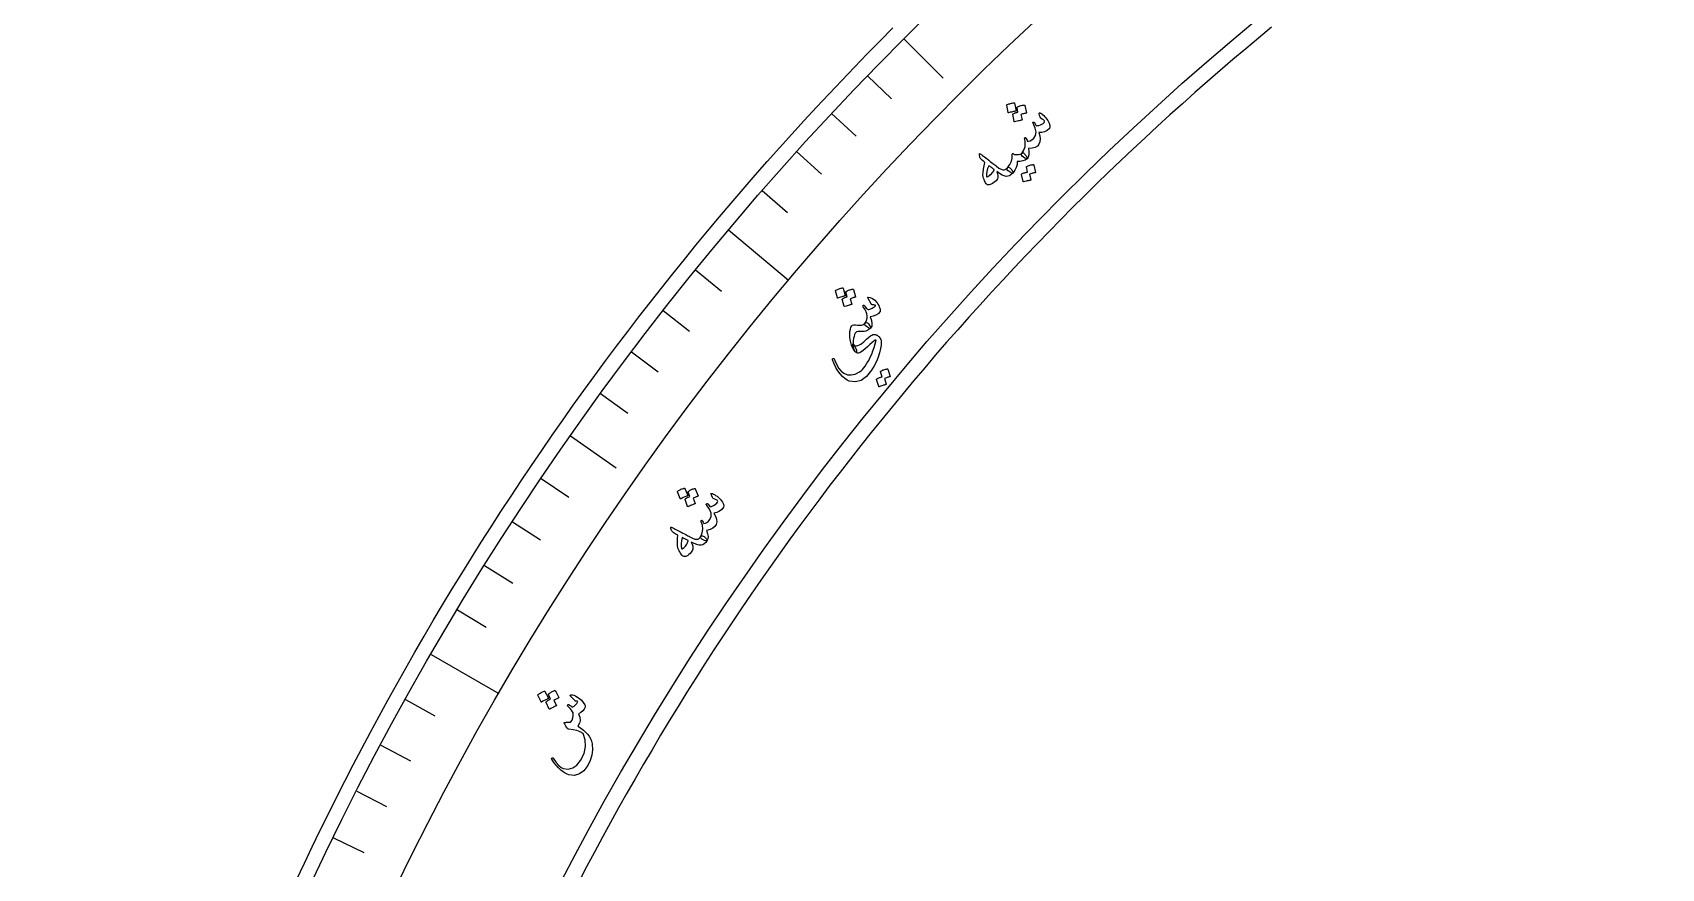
# Model space of a CAD drawing. Header units: millimetres. Extents: x -65 to 65, y -65 to 84.
# Drawn here: x -64.67 to -29.25, y 27.68 to 45.86 of the extents above; entities that cross this region are included whole.
import ezdxf

# ---------------------------------------------------------------- set-up
doc = ezdxf.new("R2010")
doc.units = ezdxf.units.MM
for name, color, linetype in [('CUT_INNER', 6, 'Continuous'), ('CUT_OUTER', 1, 'Continuous'), ('ENGRAVE', 7, 'Continuous'), ('ENGRAVE_FINE', 8, 'Continuous'), ('TEXT', 5, 'Continuous')]:
    doc.layers.add(name, color=color, linetype=linetype)

msp = doc.modelspace()

# ---------------------------------------------------------------- linework, layer by layer
at = {"layer": 'CUT_INNER'}
msp.add_lwpolyline([(-37.7305, 45.9748), (-38.0119, 45.7424), (-38.2919, 45.5083), (-38.5704, 45.2725), (-38.8475, 45.035), (-39.1231, 44.7958), (-39.3972, 44.5549), (-39.6698, 44.3123), (-39.941, 44.0681), (-40.2106, 43.8222), (-40.4787, 43.5746), (-40.7454, 43.3254), (-41.0104, 43.0746), (-41.274, 42.8221), (-41.5359, 42.5681), (-41.7963, 42.3124), (-42.0552, 42.0552), (-42.3124, 41.7963), (-42.5681, 41.5359), (-42.8221, 41.274), (-43.0746, 41.0104), (-43.3254, 40.7454), (-43.5746, 40.4787), (-43.8222, 40.2106), (-44.0681, 39.941), (-44.3123, 39.6698), (-44.5549, 39.3972), (-44.7958, 39.1231), (-45.035, 38.8475), (-45.2725, 38.5704), (-45.5083, 38.2919), (-45.7424, 38.0119), (-45.9748, 37.7305), (-46.2054, 37.4477), (-46.4343, 37.1635), (-46.6615, 36.8779), (-46.8869, 36.5909), (-47.1105, 36.3025), (-47.3324, 36.0128), (-47.5525, 35.7217), (-47.7708, 35.4292), (-47.9873, 35.1354), (-48.2019, 34.8403), (-48.4148, 34.5439), (-48.6259, 34.2462), (-48.8351, 33.9472), (-49.0424, 33.6469), (-49.248, 33.3453), (-49.4517, 33.0425), (-49.6535, 32.7385), (-49.8534, 32.4332), (-50.0515, 32.1267), (-50.2477, 31.819), (-50.442, 31.5101), (-50.6344, 31.2), (-50.8248, 30.8887), (-51.0134, 30.5763), (-51.2001, 30.2627), (-51.3848, 29.9479), (-51.5676, 29.6321), (-51.7484, 29.3151), (-51.9273, 28.997), (-52.1043, 28.6779), (-52.2793, 28.3576), (-52.4523, 28.0363), (-52.6233, 27.714), (-52.7924, 27.3905)], dxfattribs=at)
at = {"layer": 'CUT_OUTER'}
msp.add_lwpolyline([(-58.9287, 27.43), (-58.7593, 27.7911), (-58.5877, 28.1511), (-58.4138, 28.5101), (-58.2378, 28.8679), (-58.0596, 29.2247), (-57.8792, 29.5804), (-57.6966, 29.935), (-57.5118, 30.2885), (-57.3249, 30.6408), (-57.1358, 30.9919), (-56.9446, 31.3419), (-56.7512, 31.6908), (-56.5557, 32.0384), (-56.358, 32.3848), (-56.1582, 32.73), (-55.9564, 33.074), (-55.7524, 33.4167), (-55.5463, 33.7581), (-55.3381, 34.0983), (-55.1278, 34.4372), (-54.9155, 34.7748), (-54.7011, 35.1111), (-54.4846, 35.4461), (-54.2661, 35.7798), (-54.0455, 36.1121), (-53.8229, 36.443), (-53.5983, 36.7726), (-53.3717, 37.1007), (-53.143, 37.4275), (-52.9124, 37.7529), (-52.6797, 38.0769), (-52.4451, 38.3994), (-52.2085, 38.7205), (-51.9699, 39.0401), (-51.7294, 39.3582), (-51.4869, 39.6749), (-51.2425, 39.9901), (-50.9962, 40.3037), (-50.7479, 40.6159), (-50.4978, 40.9265), (-50.2457, 41.2356), (-49.9917, 41.5431), (-49.7359, 41.8491), (-49.4782, 42.1534), (-49.2186, 42.4562), (-48.9571, 42.7574), (-48.6939, 43.057), (-48.4288, 43.355), (-48.1618, 43.6513), (-47.8931, 43.946), (-47.6225, 44.2391), (-47.3502, 44.5304), (-47.0761, 44.8201), (-46.8002, 45.1081), (-46.5225, 45.3945), (-46.2431, 45.6791), (-45.9619, 45.9619)], dxfattribs=at)
at = {"layer": 'ENGRAVE'}
for points in [[(-45.7275, 45.7275), (-44.868, 44.868)], [(-49.5389, 41.5681), (-48.2354, 40.4743)], [(-52.9733, 37.0923), (-51.9777, 36.3951)], [(-56.0046, 32.3343), (-54.5308, 31.4834)]]:
    msp.add_lwpolyline(points, dxfattribs=at)
for radius in [64.6685, 62.9668, 59.8065]:
    msp.add_circle((0, 0), radius, dxfattribs=at)
at = {"layer": 'ENGRAVE_FINE'}
for points in [[(-46.5186, 44.9225), (-45.994, 44.4159)], [(-47.2955, 44.1038), (-46.7622, 43.6064)], [(-48.0581, 43.2717), (-47.5161, 42.7837)], [(-48.8059, 42.4264), (-48.2555, 41.9479)], [(-50.2569, 40.6972), (-49.6901, 40.2382)], [(-50.9595, 39.8139), (-50.3848, 39.3649)], [(-51.6466, 38.9185), (-51.0641, 38.4796)], [(-52.3179, 38.0112), (-51.7279, 37.5825)], [(-53.6126, 36.1622), (-53.008, 35.7543)], [(-54.2356, 35.221), (-53.6239, 34.8238)], [(-54.842, 34.2691), (-54.2235, 33.8826)], [(-55.4317, 33.3067), (-54.8066, 32.9311)], [(-56.5603, 31.3519), (-55.9225, 30.9983)], [(-57.0989, 30.36), (-56.455, 30.0176)], [(-57.6201, 29.3589), (-56.9702, 29.0278)], [(-58.1237, 28.3488), (-57.4682, 28.0291)]]:
    msp.add_lwpolyline(points, dxfattribs=at)
at = {"layer": 'TEXT'}
for points in [[(-43.4844, 44.28), (-43.4843, 44.2832), (-43.483, 44.2865), (-43.4804, 44.2897), (-43.4764, 44.2929), (-43.4588, 44.3008), (-43.4411, 44.3078), (-43.4233, 44.314), (-43.4055, 44.3192), (-43.3874, 44.3235), (-43.369, 44.3269), (-43.3501, 44.3295), (-43.3309, 44.3311), (-43.3252, 44.3305), (-43.3209, 44.3288), (-43.3182, 44.3259), (-43.3168, 44.322), (-43.2832, 44.1616), (-43.2838, 44.1575), (-43.2866, 44.1545), (-43.2916, 44.1524), (-43.2989, 44.1513), (-43.3051, 44.1503), (-43.3147, 44.1485), (-43.3278, 44.1459), (-43.3442, 44.1425), (-43.3642, 44.1381), (-43.3879, 44.1326), (-43.4154, 44.126), (-43.4466, 44.1183), (-43.4511, 44.1176), (-43.4544, 44.1183), (-43.4563, 44.1202), (-43.4569, 44.1235)], [(-43.2614, 44.2338), (-43.2614, 44.237), (-43.26, 44.2402), (-43.2574, 44.2434), (-43.2535, 44.2466), (-43.2359, 44.2545), (-43.2182, 44.2614), (-43.2005, 44.2675), (-43.1826, 44.2726), (-43.1646, 44.2769), (-43.1462, 44.2802), (-43.1274, 44.2827), (-43.1082, 44.2843), (-43.1035, 44.2836), (-43.0998, 44.2816), (-43.0972, 44.2783), (-43.0955, 44.2738), (-43.062, 44.1135), (-43.0624, 44.1105), (-43.0649, 44.1081), (-43.0696, 44.1061), (-43.0763, 44.1046), (-43.0808, 44.1037), (-43.0878, 44.1023), (-43.0973, 44.1003), (-43.1093, 44.0978), (-43.1237, 44.0947), (-43.1405, 44.0908), (-43.1596, 44.0862), (-43.1811, 44.0809), (-43.1555, 43.9634), (-43.1561, 43.9594), (-43.1589, 43.9563), (-43.1639, 43.9543), (-43.1711, 43.9532), (-43.1774, 43.9522), (-43.187, 43.9504), (-43.2, 43.9478), (-43.2164, 43.9444), (-43.2363, 43.9401), (-43.26, 43.9346), (-43.2874, 43.9281), (-43.3185, 43.9204), (-43.3225, 43.9203), (-43.3253, 43.9214), (-43.3269, 43.9235), (-43.3275, 43.9269), (-43.3553, 44.0831), (-43.3553, 44.0863), (-43.354, 44.0896), (-43.3513, 44.0928), (-43.3474, 44.096), (-43.335, 44.1016), (-43.3224, 44.1069), (-43.3097, 44.1118), (-43.2968, 44.1164), (-43.2837, 44.1206), (-43.2705, 44.1241), (-43.2572, 44.1269), (-43.2437, 44.1291)], [(-42.7825, 44.1039), (-42.7815, 44.1086), (-42.7775, 44.1112), (-42.7705, 44.1117), (-42.7605, 44.11), (-42.7462, 44.1046), (-42.7289, 44.0938), (-42.7087, 44.0777), (-42.6855, 44.0562), (-42.6601, 44.0308), (-42.6371, 44.0043), (-42.6166, 43.9767), (-42.5985, 43.9481), (-42.568, 43.8877), (-42.5519, 43.8388), (-42.55, 43.8014), (-42.5623, 43.7754), (-42.6106, 43.7337), (-42.6645, 43.7044), (-42.7241, 43.6877), (-42.7893, 43.6835), (-42.7665, 43.6118), (-42.7586, 43.5461), (-42.7655, 43.4866), (-42.7872, 43.4332), (-42.8232, 43.3907), (-42.8731, 43.3612), (-42.9369, 43.3448), (-43.0146, 43.3413), (-43.0057, 43.2661), (-43.008, 43.2037), (-43.0217, 43.154), (-43.0467, 43.117), (-43.0565, 43.1143), (-43.073, 43.119), (-43.0963, 43.1311), (-43.1263, 43.1506), (-43.1526, 43.1731), (-43.1674, 43.1943), (-43.1706, 43.2142), (-43.1623, 43.2328), (-43.1165, 43.3053), (-43.0906, 43.3831), (-43.0846, 43.4663), (-43.0986, 43.555), (-43.0994, 43.5598), (-43.0992, 43.564), (-43.098, 43.5675), (-43.0959, 43.5704), (-43.0925, 43.5731), (-43.0888, 43.5749), (-43.0848, 43.5757), (-43.0805, 43.5755), (-43.0724, 43.5697), (-43.0636, 43.5551), (-43.054, 43.5317), (-43.0436, 43.4994), (-43.013, 43.497), (-42.9787, 43.5067), (-42.9409, 43.5286), (-42.8994, 43.5626), (-42.8617, 43.6192), (-42.8521, 43.6925), (-42.8705, 43.7825), (-42.9169, 43.8893), (-42.9193, 43.8947), (-42.9203, 43.8993), (-42.9199, 43.9031), (-42.918, 43.906), (-42.914, 43.9093), (-42.9099, 43.9114), (-42.9056, 43.9124), (-42.9012, 43.9123), (-42.8964, 43.9106), (-42.8922, 43.9083), (-42.8887, 43.9054), (-42.8858, 43.9018), (-42.8455, 43.8345), (-42.8171, 43.8359), (-42.7872, 43.8418), (-42.7559, 43.8525), (-42.723, 43.8677), (-42.6937, 43.8853), (-42.6743, 43.9017), (-42.6649, 43.917), (-42.6655, 43.9311), (-42.6746, 43.9449), (-42.6918, 43.9601), (-42.7172, 43.977), (-42.7508, 43.9954), (-42.7566, 44.0041), (-42.7638, 44.0251), (-42.7725, 44.0584), (-42.7825, 44.1039)], [(-44.0837, 43.2043), (-44.0842, 43.2199), (-44.0793, 43.2269), (-44.0688, 43.2253), (-44.0528, 43.215), (-44.0438, 43.2081), (-44.0314, 43.1985), (-44.0153, 43.1865), (-43.9957, 43.1719), (-43.9725, 43.1546), (-43.9455, 43.1342), (-43.9149, 43.1108), (-43.8804, 43.0843), (-43.8466, 43.0584), (-43.8163, 43.0351), (-43.7896, 43.0146), (-43.7665, 42.9967), (-43.747, 42.9816), (-43.7312, 42.9694), (-43.7192, 42.96), (-43.7108, 42.9535), (-43.6571, 42.9137), (-43.611, 42.8872), (-43.5726, 42.8739), (-43.5418, 42.8739), (-43.5251, 42.8787), (-43.5083, 42.8879), (-43.4913, 42.9013), (-43.4742, 42.9192), (-43.4622, 42.9279), (-43.4492, 42.9308), (-43.4353, 42.928), (-43.4203, 42.9194), (-43.4049, 42.9064), (-43.3909, 42.8916), (-43.3783, 42.8751), (-43.3672, 42.8568), (-43.3593, 42.8396), (-43.3551, 42.8251), (-43.3545, 42.8133), (-43.3577, 42.8042), (-43.3913, 42.7708), (-43.4261, 42.7478), (-43.4621, 42.7352), (-43.4993, 42.733), (-43.5419, 42.7421), (-43.5898, 42.7622), (-43.6432, 42.7932), (-43.702, 42.8353), (-43.6889, 42.7866), (-43.6827, 42.744), (-43.6834, 42.7077), (-43.6911, 42.6775), (-43.7024, 42.658), (-43.7188, 42.6381), (-43.7403, 42.6178), (-43.767, 42.5971), (-43.7973, 42.5774), (-43.8245, 42.5627), (-43.8489, 42.5529), (-43.8702, 42.5482), (-43.8912, 42.548), (-43.9091, 42.5518), (-43.9241, 42.5597), (-43.9361, 42.5717), (-43.9484, 42.5894), (-43.9602, 42.6108), (-43.9716, 42.6359), (-43.9826, 42.6648), (-43.9926, 42.6948), (-43.9998, 42.7195), (-44.0041, 42.739), (-44.0057, 42.7532), (-44.0027, 42.8208), (-43.9945, 42.8898), (-43.9811, 42.9601), (-43.9625, 43.0318), (-43.9891, 43.0545), (-44.0118, 43.0744), (-44.0306, 43.0914), (-44.0455, 43.1055), (-44.0572, 43.1183), (-44.0661, 43.1313), (-44.0722, 43.1445), (-44.0756, 43.158)], [(-43.1623, 43.2328), (-43.1488, 43.2397), (-43.1379, 43.2436), (-43.1296, 43.2447), (-43.1238, 43.243), (-43.1171, 43.2381), (-43.1097, 43.2314), (-43.1017, 43.2227), (-43.093, 43.2121), (-43.067, 43.1762), (-43.0506, 43.1484), (-43.0438, 43.1287), (-43.0467, 43.117), (-43.0861, 43.0874), (-43.1354, 43.0676), (-43.1944, 43.0575), (-43.2633, 43.0571), (-43.2646, 42.9927), (-43.2808, 42.9291), (-43.3119, 42.8663), (-43.3577, 42.8042), (-43.3648, 42.7995), (-43.3731, 42.7984), (-43.3827, 42.8008), (-43.3937, 42.8066), (-43.4582, 42.8499), (-43.4654, 42.8548), (-43.4715, 42.8617), (-43.4764, 42.8708), (-43.4803, 42.8819), (-43.4819, 42.8919), (-43.4814, 42.9015), (-43.4788, 42.9106), (-43.4742, 42.9192), (-43.4195, 42.9939), (-43.3839, 43.0646), (-43.3675, 43.1314), (-43.3703, 43.1943), (-43.3713, 43.2024), (-43.3703, 43.2098), (-43.3674, 43.2165), (-43.3626, 43.2226), (-43.3569, 43.227), (-43.3511, 43.2284), (-43.3453, 43.227), (-43.3395, 43.2226), (-43.3345, 43.218), (-43.3299, 43.2143), (-43.3255, 43.2116), (-43.3215, 43.2098), (-43.274, 43.2055), (-43.2316, 43.2079), (-43.1944, 43.217), (-43.1623, 43.2328)], [(-43.8743, 42.9634), (-43.9043, 42.9004), (-43.9235, 42.8409), (-43.9319, 42.7849), (-43.9295, 42.7324), (-43.9274, 42.7271), (-43.9239, 42.7238), (-43.919, 42.7227), (-43.9127, 42.7237), (-43.8936, 42.7316), (-43.8749, 42.742), (-43.8563, 42.7549), (-43.8381, 42.7703), (-43.8201, 42.7881), (-43.8024, 42.8084), (-43.785, 42.8312), (-43.7678, 42.8565), (-43.7656, 42.8609), (-43.764, 42.8662), (-43.7631, 42.8725), (-43.7629, 42.8797), (-43.7742, 42.8894), (-43.7864, 42.8992), (-43.7992, 42.9094), (-43.8128, 42.9197), (-43.8271, 42.9303), (-43.8421, 42.9411), (-43.8578, 42.9521), (-43.8743, 42.9634)], [(-43.0614, 42.9377), (-43.0615, 42.9409), (-43.0602, 42.9441), (-43.0576, 42.9473), (-43.0538, 42.9505), (-43.0365, 42.9583), (-43.0192, 42.9653), (-43.0017, 42.9713), (-42.9841, 42.9765), (-42.9664, 42.9808), (-42.9482, 42.9842), (-42.9296, 42.9867), (-42.9106, 42.9883), (-42.9059, 42.9877), (-42.9023, 42.9857), (-42.8995, 42.9825), (-42.8978, 42.978), (-42.8612, 42.8192), (-42.8616, 42.8163), (-42.864, 42.8138), (-42.8686, 42.8118), (-42.8752, 42.8104), (-42.8803, 42.8099), (-42.8881, 42.8087), (-42.8985, 42.8065), (-42.9116, 42.8035), (-42.9274, 42.7996), (-42.9462, 42.7948), (-42.9679, 42.7892), (-42.9926, 42.7827), (-42.9647, 42.6586), (-42.9646, 42.654), (-42.9669, 42.6506), (-42.9716, 42.6483), (-42.9787, 42.6471), (-42.9848, 42.6461), (-42.9943, 42.6443), (-43.0071, 42.6416), (-43.0233, 42.6382), (-43.043, 42.6339), (-43.0664, 42.6284), (-43.0934, 42.6217), (-43.1241, 42.614), (-43.128, 42.6139), (-43.1308, 42.6149), (-43.1325, 42.6171), (-43.1331, 42.6204), (-43.1653, 42.7764), (-43.1654, 42.7796), (-43.1641, 42.7828), (-43.1616, 42.786), (-43.1578, 42.7892), (-43.1436, 42.7965), (-43.1292, 42.8028), (-43.1146, 42.8083), (-43.0997, 42.8129), (-43.0846, 42.8167), (-43.0695, 42.8198), (-43.0543, 42.8221), (-43.039, 42.8237)], [(-47.2094, 40.243), (-47.2097, 40.2462), (-47.2086, 40.2495), (-47.2063, 40.253), (-47.2026, 40.2565), (-47.1858, 40.266), (-47.1688, 40.2745), (-47.1516, 40.2822), (-47.1343, 40.2889), (-47.1167, 40.2948), (-47.0987, 40.2999), (-47.0801, 40.3041), (-47.0611, 40.3074), (-47.0554, 40.3073), (-47.051, 40.306), (-47.0479, 40.3034), (-47.0463, 40.2995), (-46.9986, 40.1428), (-46.9988, 40.1387), (-47.0013, 40.1354), (-47.0061, 40.1329), (-47.0133, 40.1312), (-47.0194, 40.1296), (-47.0288, 40.127), (-47.0416, 40.1232), (-47.0576, 40.1184), (-47.0772, 40.1123), (-47.1003, 40.1047), (-47.1271, 40.0957), (-47.1575, 40.0852), (-47.1619, 40.0842), (-47.1652, 40.0846), (-47.1673, 40.0863), (-47.1682, 40.0895)], [(-46.9833, 40.2166), (-46.9835, 40.2198), (-46.9825, 40.2231), (-46.9801, 40.2266), (-46.9765, 40.2301), (-46.9597, 40.2395), (-46.9427, 40.2479), (-46.9256, 40.2555), (-46.9083, 40.2622), (-46.8907, 40.2681), (-46.8726, 40.273), (-46.8541, 40.2771), (-46.8351, 40.2804), (-46.8304, 40.2801), (-46.8266, 40.2785), (-46.8236, 40.2755), (-46.8216, 40.2711), (-46.774, 40.1144), (-46.7742, 40.1114), (-46.7765, 40.1087), (-46.7809, 40.1064), (-46.7875, 40.1043), (-46.7918, 40.103), (-46.7987, 40.101), (-46.808, 40.0982), (-46.8197, 40.0946), (-46.8338, 40.0902), (-46.8502, 40.0849), (-46.8688, 40.0786), (-46.8897, 40.0715), (-46.8539, 39.9567), (-46.8541, 39.9526), (-46.8565, 39.9494), (-46.8614, 39.9469), (-46.8685, 39.9451), (-46.8746, 39.9436), (-46.884, 39.941), (-46.8967, 39.9372), (-46.9128, 39.9324), (-46.9323, 39.9264), (-46.9553, 39.9188), (-46.982, 39.9099), (-47.0124, 39.8995), (-47.0163, 39.899), (-47.0192, 39.8999), (-47.021, 39.9019), (-47.0219, 39.9051), (-47.0635, 40.0583), (-47.0637, 40.0615), (-47.0627, 40.0648), (-47.0603, 40.0683), (-47.0567, 40.0718), (-47.0448, 40.0785), (-47.0328, 40.0848), (-47.0205, 40.0909), (-47.0081, 40.0966), (-46.9955, 40.1019), (-46.9826, 40.1065), (-46.9696, 40.1105), (-46.9563, 40.1139)], [(-46.5086, 40.0885), (-46.5121, 40.0955), (-46.5124, 40.1008), (-46.5095, 40.1041), (-46.5034, 40.1056), (-46.4566, 40.1004), (-46.4085, 40.0779), (-46.3592, 40.038), (-46.3086, 39.9808), (-46.2893, 39.9532), (-46.2729, 39.9254), (-46.2594, 39.8974), (-46.2488, 39.8693), (-46.2413, 39.8422), (-46.2376, 39.8202), (-46.2377, 39.8033), (-46.2415, 39.7913), (-46.2824, 39.7462), (-46.3319, 39.7126), (-46.39, 39.6905), (-46.4567, 39.6799), (-46.4291, 39.5983), (-46.4184, 39.5295), (-46.4246, 39.4733), (-46.4477, 39.4297), (-46.454, 39.426), (-46.4635, 39.4259), (-46.4762, 39.4294), (-46.492, 39.4365), (-46.5371, 39.4651), (-46.5655, 39.4911), (-46.5773, 39.5146), (-46.5725, 39.5356), (-46.5477, 39.5775), (-46.531, 39.6188), (-46.5222, 39.6594), (-46.5214, 39.6994), (-46.5294, 39.7416), (-46.5472, 39.7889), (-46.5746, 39.8412), (-46.6118, 39.8986), (-46.6155, 39.9063), (-46.6165, 39.9134), (-46.6146, 39.9199), (-46.61, 39.9258), (-46.6034, 39.9302), (-46.5968, 39.9307), (-46.5903, 39.9274), (-46.5838, 39.9201), (-46.561, 39.8906), (-46.5417, 39.8679), (-46.5258, 39.8521), (-46.5134, 39.8431), (-46.5013, 39.8399), (-46.4851, 39.8404), (-46.4649, 39.8446), (-46.4406, 39.8525), (-46.4143, 39.8645), (-46.3889, 39.8799), (-46.3647, 39.8985), (-46.3415, 39.9204), (-46.3414, 39.9205), (-46.3412, 39.9208), (-46.3408, 39.9212), (-46.3403, 39.9218), (-46.3408, 39.9239), (-46.3432, 39.9261), (-46.3475, 39.9285), (-46.3539, 39.9311), (-46.3631, 39.9336), (-46.3761, 39.9359), (-46.393, 39.9379), (-46.4138, 39.9395), (-46.4175, 39.9399), (-46.421, 39.9416), (-46.4243, 39.9446), (-46.4273, 39.9488)], [(-46.5713, 39.537), (-46.5503, 39.5494), (-46.531, 39.5521), (-46.5133, 39.5453), (-46.4972, 39.5288), (-46.4701, 39.4898), (-46.4526, 39.4605), (-46.4447, 39.441), (-46.4466, 39.4311), (-46.4641, 39.414), (-46.4837, 39.3986), (-46.5053, 39.385), (-46.5291, 39.3731), (-46.5549, 39.3641), (-46.5852, 39.3589), (-46.62, 39.3575), (-46.6593, 39.3599), (-46.6975, 39.3617), (-46.7291, 39.3589), (-46.7539, 39.3512), (-46.7721, 39.3388), (-46.7852, 39.3195), (-46.7975, 39.2909), (-46.809, 39.253), (-46.8196, 39.2059), (-46.8267, 39.1593), (-46.829, 39.1216), (-46.8264, 39.093), (-46.8191, 39.0733), (-46.7914, 39.029), (-46.7709, 38.9884), (-46.7577, 38.9515), (-46.7518, 38.9184), (-46.752, 38.9083), (-46.7538, 38.9024), (-46.7571, 38.9008), (-46.7619, 38.9033), (-46.7909, 38.9286), (-46.8175, 38.9637), (-46.8416, 39.0084), (-46.8632, 39.0629), (-46.8808, 39.1226), (-46.8929, 39.1827), (-46.8995, 39.2433), (-46.9006, 39.3045), (-46.8971, 39.362), (-46.8886, 39.4107), (-46.8751, 39.4504), (-46.8566, 39.4811), (-46.8393, 39.4946), (-46.8129, 39.5019), (-46.7775, 39.5031), (-46.733, 39.498), (-46.687, 39.4943), (-46.6448, 39.4995), (-46.6062, 39.5137), (-46.5713, 39.537)], [(-46.6573, 38.9124), (-46.6858, 38.8957), (-46.7122, 38.8878), (-46.7365, 38.8887), (-46.7589, 38.8984), (-46.7776, 38.9165), (-46.7952, 38.9457), (-46.8118, 38.9861), (-46.8274, 39.0378), (-46.8331, 39.0605), (-46.8365, 39.0772), (-46.8376, 39.0878), (-46.8363, 39.0924), (-46.8338, 39.0918), (-46.8301, 39.0884), (-46.8252, 39.0822), (-46.8191, 39.0733), (-46.8029, 39.0555), (-46.7818, 39.0463), (-46.7556, 39.0455), (-46.7245, 39.0532), (-46.6928, 39.0665), (-46.6611, 39.0843), (-46.6295, 39.1066), (-46.598, 39.1334), (-46.5368, 39.1897), (-46.4873, 39.2331), (-46.4495, 39.2636), (-46.4234, 39.2813), (-46.403, 39.2903), (-46.3822, 39.2948), (-46.361, 39.2949), (-46.3394, 39.2905), (-46.3284, 39.2866), (-46.3179, 39.282), (-46.308, 39.2769), (-46.2985, 39.2712), (-46.2895, 39.2648), (-46.2808, 39.2577), (-46.2725, 39.2498), (-46.2645, 39.2411), (-46.2506, 39.2244), (-46.239, 39.2065), (-46.2294, 39.1875), (-46.2221, 39.1674), (-46.2167, 39.1223), (-46.22, 39.0622), (-46.2321, 38.9872), (-46.2527, 38.8972), (-46.2822, 38.8004), (-46.3209, 38.7048), (-46.3689, 38.6102), (-46.426, 38.5168), (-46.5365, 38.3794), (-46.654, 38.294), (-46.7787, 38.2607), (-46.9109, 38.2794), (-46.959, 38.3017), (-47.0084, 38.3352), (-47.0593, 38.38), (-47.1115, 38.4361), (-47.161, 38.5013), (-47.2051, 38.5744), (-47.2439, 38.6555), (-47.2772, 38.7446), (-47.278, 38.7512), (-47.2775, 38.7571), (-47.2759, 38.7624), (-47.273, 38.7669), (-47.2688, 38.7711), (-47.264, 38.7736), (-47.2588, 38.7746), (-47.2531, 38.774), (-47.2474, 38.7704), (-47.2408, 38.761), (-47.2334, 38.746), (-47.225, 38.7252), (-47.1828, 38.6316), (-47.1361, 38.5547), (-47.0849, 38.4943), (-47.0293, 38.4505), (-46.9514, 38.4183), (-46.8688, 38.4127), (-46.7814, 38.4336), (-46.6892, 38.4809), (-46.6569, 38.5057), (-46.626, 38.5346), (-46.5964, 38.5675), (-46.5682, 38.6044), (-46.5277, 38.6663), (-46.4903, 38.7305), (-46.4561, 38.7971), (-46.4249, 38.866), (-46.3966, 38.9373), (-46.3709, 39.0113), (-46.3478, 39.0878), (-46.3273, 39.1669), (-46.3268, 39.1677), (-46.3265, 39.1686), (-46.3263, 39.1697), (-46.3263, 39.1709), (-46.328, 39.1724), (-46.3314, 39.1733), (-46.3365, 39.1737), (-46.3433, 39.1734), (-46.3565, 39.1666), (-46.3811, 39.1476), (-46.4169, 39.1162), (-46.4639, 39.0725), (-46.5159, 39.0246), (-46.5655, 38.9819), (-46.6126, 38.9445), (-46.6573, 38.9124)], [(-46.2318, 38.4832), (-46.2321, 38.4863), (-46.2311, 38.4896), (-46.2289, 38.493), (-46.2254, 38.4965), (-46.209, 38.5057), (-46.1925, 38.514), (-46.1757, 38.5215), (-46.1588, 38.5281), (-46.1416, 38.5338), (-46.1239, 38.5387), (-46.1057, 38.5427), (-46.087, 38.5459), (-46.0824, 38.5457), (-46.0785, 38.5441), (-46.0755, 38.5411), (-46.0733, 38.5368), (-46.0221, 38.3827), (-46.0222, 38.3797), (-46.0244, 38.3771), (-46.0287, 38.3747), (-46.0351, 38.3727), (-46.0402, 38.3719), (-46.0478, 38.3699), (-46.0579, 38.3669), (-46.0705, 38.3628), (-46.0859, 38.3577), (-46.104, 38.3514), (-46.125, 38.344), (-46.1489, 38.3354), (-46.1095, 38.2149), (-46.109, 38.2104), (-46.1109, 38.2069), (-46.1153, 38.2042), (-46.1222, 38.2024), (-46.1282, 38.2009), (-46.1375, 38.1983), (-46.1499, 38.1946), (-46.1657, 38.1899), (-46.1848, 38.1839), (-46.2074, 38.1765), (-46.2335, 38.1677), (-46.2632, 38.1574), (-46.2671, 38.157), (-46.27, 38.1578), (-46.2719, 38.1598), (-46.2728, 38.163), (-46.3195, 38.3148), (-46.3198, 38.318), (-46.3189, 38.3213), (-46.3167, 38.3246), (-46.3132, 38.3281), (-46.2998, 38.3365), (-46.2862, 38.344), (-46.2722, 38.3506), (-46.2579, 38.3564), (-46.2433, 38.3614), (-46.2286, 38.3657), (-46.2137, 38.3693), (-46.1987, 38.3722)], [(-50.6431, 35.8732), (-50.6436, 35.8764), (-50.6429, 35.8798), (-50.6408, 35.8835), (-50.6375, 35.8873), (-50.6216, 35.8982), (-50.6054, 35.9083), (-50.589, 35.9175), (-50.5724, 35.9258), (-50.5554, 35.9332), (-50.5378, 35.9399), (-50.5197, 35.9457), (-50.5011, 35.9507), (-50.4954, 35.9511), (-50.4909, 35.9502), (-50.4876, 35.9479), (-50.4856, 35.9442), (-50.4241, 35.7923), (-50.4239, 35.7882), (-50.4262, 35.7847), (-50.4307, 35.7818), (-50.4377, 35.7794), (-50.4437, 35.7773), (-50.4528, 35.7738), (-50.4652, 35.769), (-50.4808, 35.7627), (-50.4997, 35.7549), (-50.5221, 35.7453), (-50.5479, 35.7339), (-50.5773, 35.7207), (-50.5816, 35.7193), (-50.5849, 35.7194), (-50.5871, 35.721), (-50.5883, 35.724)], [(-50.4155, 35.8672), (-50.416, 35.8704), (-50.4153, 35.8738), (-50.4132, 35.8774), (-50.4099, 35.8813), (-50.394, 35.8921), (-50.3778, 35.9021), (-50.3614, 35.9112), (-50.3448, 35.9194), (-50.3278, 35.9268), (-50.3103, 35.9334), (-50.2922, 35.9391), (-50.2736, 35.9441), (-50.2689, 35.9442), (-50.2649, 35.9429), (-50.2617, 35.9402), (-50.2592, 35.936), (-50.1979, 35.7842), (-50.1978, 35.7812), (-50.1998, 35.7783), (-50.204, 35.7756), (-50.2104, 35.7729), (-50.2146, 35.7713), (-50.2213, 35.7686), (-50.2303, 35.765), (-50.2416, 35.7604), (-50.2553, 35.7547), (-50.2711, 35.7479), (-50.2891, 35.74), (-50.3093, 35.731), (-50.2634, 35.6199), (-50.2632, 35.6158), (-50.2654, 35.6124), (-50.2699, 35.6094), (-50.2769, 35.6071), (-50.2828, 35.605), (-50.292, 35.6015), (-50.3043, 35.5967), (-50.3198, 35.5904), (-50.3387, 35.5826), (-50.3611, 35.5731), (-50.3869, 35.5618), (-50.4161, 35.5487), (-50.42, 35.5479), (-50.4229, 35.5484), (-50.425, 35.5503), (-50.4261, 35.5535), (-50.4812, 35.7023), (-50.4817, 35.7055), (-50.481, 35.7089), (-50.479, 35.7125), (-50.4757, 35.7164), (-50.4645, 35.7241), (-50.453, 35.7315), (-50.4413, 35.7387), (-50.4295, 35.7455), (-50.4174, 35.7519), (-50.405, 35.7576), (-50.3923, 35.7628), (-50.3794, 35.7673)], [(-49.9211, 35.8243), (-49.921, 35.8291), (-49.9175, 35.8324), (-49.9107, 35.8341), (-49.9006, 35.8342), (-49.8855, 35.8314), (-49.8666, 35.8238), (-49.8438, 35.8115), (-49.8172, 35.7945), (-49.7877, 35.774), (-49.7604, 35.752), (-49.7353, 35.7285), (-49.7124, 35.7036), (-49.6717, 35.6495), (-49.6472, 35.6043), (-49.6386, 35.5678), (-49.6462, 35.54), (-49.6863, 35.4904), (-49.7342, 35.452), (-49.7898, 35.425), (-49.8533, 35.4093), (-49.8182, 35.3427), (-49.7988, 35.2796), (-49.795, 35.2198), (-49.8069, 35.1634), (-49.8348, 35.1151), (-49.8787, 35.0773), (-49.9385, 35.0498), (-50.0144, 35.0326), (-49.9923, 34.9602), (-49.9835, 34.8984), (-49.9882, 34.847), (-50.0062, 34.8062), (-50.0154, 34.8018), (-50.0325, 34.8035), (-50.0575, 34.8113), (-50.0905, 34.8251), (-50.1204, 34.8426), (-50.1387, 34.8609), (-50.1454, 34.8799), (-50.1405, 34.8997), (-50.1083, 34.9791), (-50.0966, 35.0603), (-50.1055, 35.1433), (-50.1349, 35.228), (-50.1366, 35.2327), (-50.1371, 35.2368), (-50.1366, 35.2405), (-50.135, 35.2437), (-50.1322, 35.247), (-50.1289, 35.2493), (-50.125, 35.2508), (-50.1207, 35.2514), (-50.1118, 35.2472), (-50.1005, 35.2344), (-50.0869, 35.213), (-50.071, 35.1831), (-50.0404, 35.1861), (-50.0084, 35.2018), (-49.975, 35.23), (-49.9402, 35.2708), (-49.9132, 35.3333), (-49.9167, 35.4071), (-49.9508, 35.4924), (-50.0153, 35.5892), (-50.0187, 35.5941), (-50.0205, 35.5985), (-50.0207, 35.6023), (-50.0194, 35.6055), (-50.016, 35.6094), (-50.0123, 35.6123), (-50.0083, 35.614), (-50.0039, 35.6147), (-49.9989, 35.6139), (-49.9944, 35.6124), (-49.9905, 35.6101), (-49.987, 35.6071), (-49.9354, 35.548), (-49.9077, 35.5543), (-49.8793, 35.5655), (-49.8503, 35.5815), (-49.8207, 35.6024), (-49.7949, 35.6249), (-49.7788, 35.6445), (-49.7723, 35.6612), (-49.7754, 35.675), (-49.7867, 35.6869), (-49.8064, 35.6989), (-49.8343, 35.7109), (-49.8706, 35.7231), (-49.8779, 35.7307), (-49.8888, 35.7501), (-49.9032, 35.7813), (-49.9211, 35.8243)], [(-50.7896, 35.077), (-50.7929, 35.0923), (-50.7892, 35.1), (-50.7785, 35.1002), (-50.761, 35.0928), (-50.751, 35.0874), (-50.7371, 35.0802), (-50.7193, 35.071), (-50.6975, 35.06), (-50.6716, 35.0469), (-50.6416, 35.0314), (-50.6074, 35.0135), (-50.569, 34.9933), (-50.5312, 34.9735), (-50.4974, 34.9557), (-50.4676, 34.94), (-50.4418, 34.9263), (-50.42, 34.9148), (-50.4024, 34.9054), (-50.3889, 34.8982), (-50.3796, 34.8932), (-50.3198, 34.8632), (-50.2699, 34.8449), (-50.2298, 34.8383), (-50.1995, 34.8435), (-50.1838, 34.8511), (-50.1688, 34.863), (-50.1544, 34.8792), (-50.1405, 34.8997), (-50.1302, 34.9103), (-50.1179, 34.9154), (-50.1037, 34.915), (-50.0875, 34.9091), (-50.0701, 34.8989), (-50.0538, 34.8867), (-50.0386, 34.8725), (-50.0245, 34.8564), (-50.0138, 34.8407), (-50.0071, 34.8272), (-50.0046, 34.8157), (-50.0062, 34.8062), (-50.0337, 34.7676), (-50.064, 34.739), (-50.0973, 34.7204), (-50.1337, 34.7119), (-50.1771, 34.7136), (-50.2278, 34.7253), (-50.2857, 34.7468), (-50.3508, 34.7783), (-50.3295, 34.7325), (-50.3162, 34.6916), (-50.3107, 34.6556), (-50.3132, 34.6246), (-50.321, 34.6034), (-50.3338, 34.581), (-50.3516, 34.5574), (-50.3743, 34.5325), (-50.4008, 34.5079), (-50.4252, 34.4887), (-50.4475, 34.475), (-50.4677, 34.4668), (-50.4883, 34.463), (-50.5067, 34.4637), (-50.5228, 34.4689), (-50.5366, 34.4787), (-50.5517, 34.494), (-50.567, 34.5131), (-50.5825, 34.536), (-50.5982, 34.5625), (-50.6132, 34.5904), (-50.6245, 34.6135), (-50.6321, 34.6319), (-50.6361, 34.6457), (-50.6446, 34.7128), (-50.6483, 34.7822), (-50.647, 34.8538), (-50.6409, 34.9276), (-50.6709, 34.9455), (-50.6967, 34.9612), (-50.7181, 34.9747), (-50.7353, 34.9861), (-50.7489, 34.9967), (-50.7599, 35.0081), (-50.7682, 35.02), (-50.7738, 35.0327)], [(-50.5423, 34.8752), (-50.5612, 34.808), (-50.57, 34.7461), (-50.5688, 34.6895), (-50.5575, 34.6382), (-50.5545, 34.6333), (-50.5505, 34.6307), (-50.5455, 34.6304), (-50.5394, 34.6324), (-50.522, 34.6435), (-50.5052, 34.6569), (-50.4892, 34.6728), (-50.4738, 34.691), (-50.4591, 34.7117), (-50.4452, 34.7347), (-50.4318, 34.7602), (-50.4192, 34.788), (-50.4178, 34.7927), (-50.4171, 34.7982), (-50.4173, 34.8045), (-50.4183, 34.8117), (-50.4312, 34.8193), (-50.4448, 34.8269), (-50.4591, 34.8347), (-50.4743, 34.8426), (-50.4902, 34.8506), (-50.5068, 34.8587), (-50.5242, 34.8669), (-50.5423, 34.8752)], [(-53.6797, 31.446), (-53.6805, 31.4492), (-53.68, 31.4526), (-53.6783, 31.4564), (-53.6754, 31.4606), (-53.6604, 31.4729), (-53.6451, 31.4843), (-53.6295, 31.4949), (-53.6137, 31.5046), (-53.5974, 31.5136), (-53.5804, 31.5217), (-53.5629, 31.5291), (-53.5447, 31.5358), (-53.5391, 31.5367), (-53.5345, 31.5362), (-53.5311, 31.5341), (-53.5288, 31.5307), (-53.4545, 31.3844), (-53.454, 31.3804), (-53.4559, 31.3767), (-53.4602, 31.3734), (-53.4669, 31.3704), (-53.4727, 31.3678), (-53.4815, 31.3635), (-53.4934, 31.3576), (-53.5084, 31.3499), (-53.5266, 31.3405), (-53.5481, 31.3289), (-53.5729, 31.3153), (-53.601, 31.2996), (-53.6053, 31.2978), (-53.6085, 31.2976), (-53.6109, 31.299), (-53.6123, 31.3019)], [(-53.4523, 31.46), (-53.4531, 31.4631), (-53.4526, 31.4666), (-53.4509, 31.4704), (-53.4479, 31.4745), (-53.433, 31.4867), (-53.4177, 31.4981), (-53.4021, 31.5086), (-53.3863, 31.5182), (-53.3699, 31.5271), (-53.353, 31.5352), (-53.3355, 31.5425), (-53.3174, 31.5491), (-53.3127, 31.5496), (-53.3086, 31.5487), (-53.3052, 31.5462), (-53.3023, 31.5423), (-53.2282, 31.3962), (-53.2279, 31.3932), (-53.2297, 31.3901), (-53.2336, 31.387), (-53.2397, 31.3838), (-53.2438, 31.3818), (-53.2502, 31.3785), (-53.2589, 31.3741), (-53.2698, 31.3685), (-53.2829, 31.3617), (-53.2981, 31.3535), (-53.3154, 31.3441), (-53.3348, 31.3333), (-53.2795, 31.2264), (-53.279, 31.2224), (-53.2809, 31.2187), (-53.2852, 31.2154), (-53.2919, 31.2125), (-53.2976, 31.2099), (-53.3065, 31.2056), (-53.3183, 31.1997), (-53.3333, 31.1921), (-53.3515, 31.1827), (-53.3729, 31.1712), (-53.3977, 31.1576), (-53.4257, 31.142), (-53.4295, 31.1409), (-53.4325, 31.1412), (-53.4347, 31.1428), (-53.4361, 31.1459), (-53.5037, 31.2896), (-53.5045, 31.2928), (-53.5041, 31.2962), (-53.5024, 31.3), (-53.4994, 31.3042), (-53.4889, 31.3128), (-53.4781, 31.3213), (-53.4671, 31.3294), (-53.4558, 31.3372), (-53.4443, 31.3447), (-53.4324, 31.3515), (-53.4203, 31.3577), (-53.4078, 31.3634)], [(-52.9694, 31.4196), (-52.9746, 31.4264), (-52.9773, 31.4328), (-52.9777, 31.4389), (-52.9757, 31.4446), (-52.971, 31.4507), (-52.9653, 31.4549), (-52.9587, 31.4572), (-52.951, 31.4576), (-52.9262, 31.4549), (-52.8982, 31.4469), (-52.867, 31.4335), (-52.8326, 31.4148), (-52.7798, 31.3788), (-52.7337, 31.3375), (-52.6945, 31.291), (-52.662, 31.2394), (-52.6556, 31.2245), (-52.6522, 31.2104), (-52.6519, 31.1969), (-52.6545, 31.1843), (-52.6746, 31.1446), (-52.7057, 31.1075), (-52.7476, 31.0728), (-52.8005, 31.0405), (-52.7694, 30.9689), (-52.7607, 30.9008), (-52.7745, 30.8362), (-52.8106, 30.775), (-52.7786, 30.7537), (-52.7484, 30.7323), (-52.72, 30.7107), (-52.6934, 30.689), (-52.6684, 30.667), (-52.6448, 30.6447), (-52.6226, 30.622), (-52.6017, 30.599), (-52.5666, 30.5532), (-52.5388, 30.5029), (-52.5183, 30.4481), (-52.5052, 30.3887), (-52.4965, 30.2628), (-52.5088, 30.1422), (-52.5419, 30.0268), (-52.5959, 29.9164), (-52.6806, 29.8056), (-52.7776, 29.7348), (-52.887, 29.7042), (-53.009, 29.7136), (-53.0473, 29.7271), (-53.0891, 29.7492), (-53.1343, 29.78), (-53.183, 29.8195), (-53.2337, 29.8675), (-53.2834, 29.923), (-53.3319, 29.9861), (-53.3792, 30.0566), (-53.3819, 30.0616), (-53.383, 30.0666), (-53.3826, 30.0714), (-53.3807, 30.0762), (-53.3778, 30.0805), (-53.3745, 30.0837), (-53.3706, 30.0858), (-53.3664, 30.0869), (-53.3613, 30.0864), (-53.3567, 30.0846), (-53.3526, 30.0815), (-53.3489, 30.0771), (-53.2848, 29.9852), (-53.2277, 29.9172), (-53.1778, 29.8731), (-53.1352, 29.8528), (-53.0222, 29.8416), (-52.9211, 29.867), (-52.832, 29.9289), (-52.7545, 30.0273), (-52.6783, 30.1832), (-52.6437, 30.3324), (-52.6507, 30.4753), (-52.6994, 30.6119), (-52.7626, 30.6482), (-52.8352, 30.6766), (-52.9172, 30.697), (-53.0085, 30.7094), (-53.0182, 30.7099), (-53.0261, 30.7117), (-53.0321, 30.7148), (-53.0364, 30.7193), (-53.049, 30.7379), (-53.0608, 30.7555), (-53.0718, 30.7721), (-53.0818, 30.7877), (-53.0909, 30.8021), (-53.0986, 30.8153), (-53.1052, 30.8273), (-53.1104, 30.838), (-53.1122, 30.8433), (-53.1117, 30.8476), (-53.1089, 30.8509), (-53.1038, 30.8531), (-53.1005, 30.8538), (-53.0955, 30.8546), (-53.0889, 30.8555), (-53.0807, 30.8565), (-53.071, 30.8575), (-53.0599, 30.8581), (-53.0473, 30.8584), (-53.0333, 30.8585), (-53.0061, 30.8592), (-52.9855, 30.8612), (-52.9715, 30.8644), (-52.9642, 30.8688), (-52.937, 30.9076), (-52.9201, 30.9525), (-52.9135, 31.0035), (-52.9173, 31.0606), (-52.927, 31.0862), (-52.9486, 31.1186), (-52.9821, 31.1577), (-53.0273, 31.2035), (-53.0316, 31.2079), (-53.0344, 31.213), (-53.0357, 31.2188), (-53.0356, 31.2253), (-53.0346, 31.231), (-53.0326, 31.2357), (-53.0295, 31.2396), (-53.0254, 31.2426), (-53.0121, 31.2428), (-52.9923, 31.2343), (-52.9662, 31.2169), (-52.9336, 31.1907), (-52.8956, 31.2109), (-52.8629, 31.2373), (-52.8355, 31.2696), (-52.8135, 31.3081), (-52.8253, 31.3144), (-52.8354, 31.3184), (-52.844, 31.3202), (-52.851, 31.3197), (-52.858, 31.3186), (-52.8641, 31.319), (-52.8693, 31.321), (-52.8735, 31.3246)]]:
    msp.add_lwpolyline(points, close=True, dxfattribs=at)

doc.saveas('drawing.dxf')
